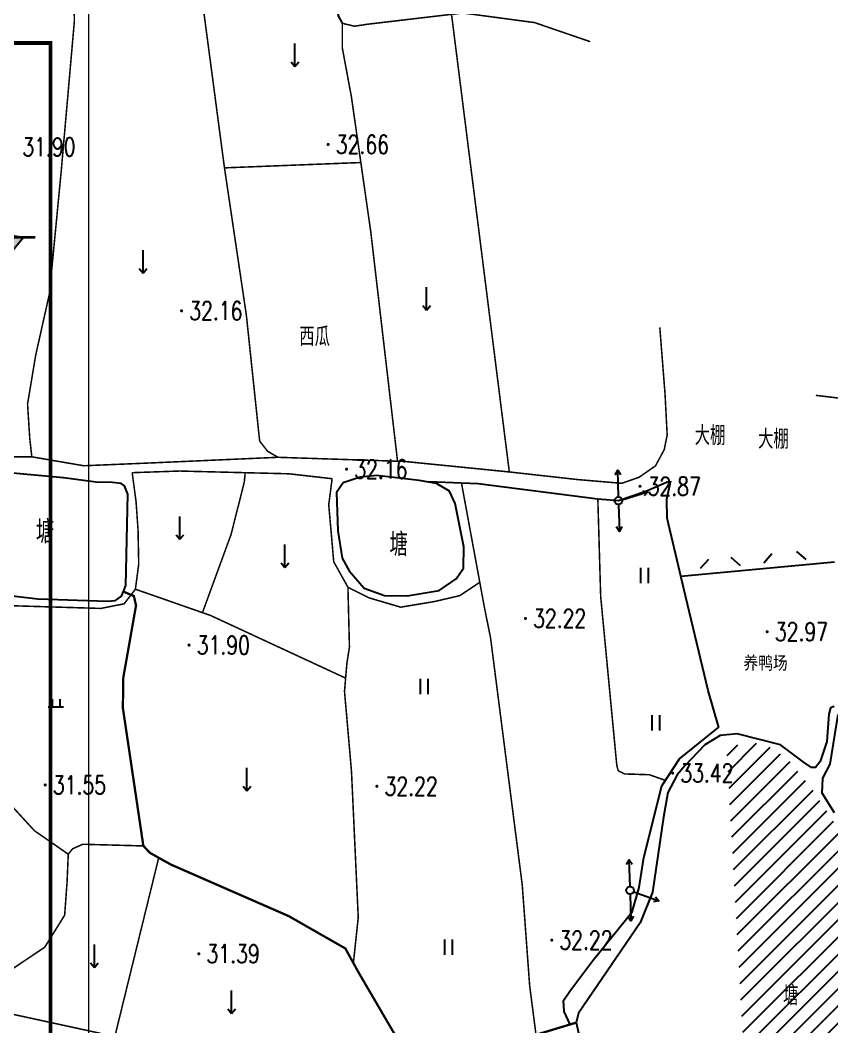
# Model space of a CAD drawing. Header units: millimetres. Extents: x -53295381 to 181933601, y -165 to 204541444.
# Drawn here: x 51599840 to 51705757, y 21114830 to 21246238 of the extents above; entities that cross this region are included whole.
import ezdxf
from ezdxf.enums import TextEntityAlignment as Align

# ---------------------------------------------------------------- set-up
doc = ezdxf.new("R2010")
doc.units = ezdxf.units.MM
doc.header["$LTSCALE"] = 1000
for name, color, linetype in [('1图框', 7, 'Continuous'), ('2TEXT', 7, 'Continuous'), ('地形', 253, 'Continuous')]:
    doc.layers.add(name, color=color, linetype=linetype)
doc.layers.add('PUB_TITLE', color=7, linetype='Continuous', lineweight=20)
doc.styles.add('HZ', font='rs.shx', dxfattribs={"width": 0.8, "bigfont": 'hztxt.shx'})
doc.styles.add('Style-方正细等线简体', font='txt.shx', dxfattribs={"bigfont": 'hztxt.shx'})
doc.styles.add('STYLE1', font='simhei.ttf', dxfattribs={"height": 4})
doc.linetypes.add('10421', pattern='A,2,[150,AAA.SHX,S=1,R=0,X=0,Y=1],1e-11', length=2)
doc.linetypes.add('1161', pattern='A,0,[149,AAA.SHX,S=0.15,R=0,X=0,Y=0],-1.6', length=1.6)

# ---------------------------------------------------------------- blocks, each defined once
blk = doc.blocks.new('gc170')
at = {"linetype": 'Continuous'}
blk.add_circle((0, 0), 0.5, dxfattribs=at)
blk = doc.blocks.new('gc200')
at = {"const_width": 0.2}
blk.add_lwpolyline([(-0.1, 0, 1), (0.1, 0, 1)], format="xyb", close=True, dxfattribs=at)
blk = doc.blocks.new('gc013b')
at = {"linetype": 'Continuous'}
blk.add_line((0.5, 0), (4, 0), dxfattribs=at)
at = {"linetype": 'Continuous', "flags": 128}
blk.add_lwpolyline([(3.39, 0.35), (4, 0), (3.39, -0.35)], dxfattribs=at)
blk = doc.blocks.new('gc120')
for p, q in [((0, 0), (0, 3)), ((-0.5, 0.6), (0, 0)), ((0, 0), (0.5, 0.6))]:
    blk.add_line(p, q)
blk = doc.blocks.new('gc119')
for p, q in [((-1, 0), (1, 0)), ((-0.5, 1), (-0.5, 0)), ((0.5, 1), (0.5, 0))]:
    blk.add_line(p, q)
blk = doc.blocks.new('gc121')
for p, q in [((-0.5, -1), (-0.5, 1)), ((0.5, -1), (0.5, 1))]:
    blk.add_line(p, q)
blk = doc.blocks.new('A$C66E20FD4')
at = {"layer": '2TEXT'}
for points in [[(8.56, 37.46), (8.56, 35.45), (8.56, 30.77), (10.55, 30.77)], [(8.56, 37.46), (8.56, 35.45), (8.56, 30.77), (10.55, 30.77)], [(6.2, 21.7), (-0.62, 24.68), (8.92, 15.14)], [(6.2, 21.7), (-0.62, 24.68), (8.92, 15.14)], [(10.82, 19.73), (8.92, 21.53), (8.92, 15.14)], [(10.82, 19.73), (8.92, 21.53), (8.92, 15.14)], [(-1.58, 19.49), (-6, 15.14), (8.92, 15.14)], [(-1.58, 19.49), (-6, 15.14), (8.92, 15.14)], [(16.79, 18.4), (13.44, 19.66), (8.92, 15.14)], [(16.79, 18.4), (13.44, 19.66), (8.92, 15.14)], [(8.92, 15.14), (3.67, 12.96), (4.9, 11.12)], [(8.92, 15.14), (3.67, 12.96), (4.9, 11.12)], [(8.92, 15.14), (7.29, 11.2), (8.92, 9.46)], [(8.92, 15.14), (7.29, 11.2), (8.92, 9.46)], [(8.92, 15.14), (10.82, 10.54), (19.53, 4.53)], [(34.49, 15.14), (8.92, 15.14), (27.95, 7.26)], [(8.92, 15.14), (10.82, 10.54), (19.53, 4.53)], [(34.49, 15.14), (8.92, 15.14), (27.95, 7.26)]]:
    blk.add_hatch(color=7, dxfattribs=at).paths.add_polyline_path(points)
at = {"layer": '2TEXT', "color": 7}
for p, q in [((8.57, 30.1), (8.57, 34.78)), ((8.57, 30.1), (8.57, 34.78)), ((-1.58, 19.49), (-0.62, 24.68)), ((-1.58, 19.49), (-0.62, 24.68)), ((-0.62, 24.68), (6.2, 21.7)), ((-0.62, 24.68), (6.2, 21.7)), ((6.2, 21.7), (8.92, 21.53)), ((6.2, 21.7), (8.92, 21.53)), ((8.92, 21.53), (10.82, 19.73)), ((8.92, 21.53), (10.82, 19.73)), ((10.82, 19.73), (13.44, 19.66)), ((10.82, 19.73), (13.44, 19.66)), ((13.44, 19.66), (16.79, 18.4)), ((13.44, 19.66), (16.79, 18.4)), ((16.79, 18.4), (34.49, 15.14)), ((16.79, 18.4), (34.49, 15.14)), ((3.67, 12.96), (-6, 15.14)), ((3.67, 12.96), (-6, 15.14)), ((34.49, 15.14), (27.95, 7.26)), ((34.49, 15.14), (27.95, 7.26)), ((7.29, 11.2), (4.9, 11.12)), ((7.29, 11.2), (4.9, 11.12)), ((8.92, 9.46), (7.29, 11.2)), ((8.92, 9.46), (7.29, 11.2)), ((10.82, 10.54), (8.92, 9.46)), ((10.82, 10.54), (8.92, 9.46)), ((19.53, 4.53), (10.82, 10.54)), ((19.53, 4.53), (10.82, 10.54)), ((27.95, 7.26), (19.53, 4.53)), ((27.95, 7.26), (19.53, 4.53))]:
    blk.add_line(p, q, dxfattribs=at)
at = {"layer": '2TEXT', "color": 7, "const_width": 0.71}
for points in [[(8.92, 34.8), (8.92, -17.25)], [(8.92, 34.8), (8.92, -17.25)], [(-27.99, 15.14), (37.58, 15.14)], [(-27.99, 15.14), (37.58, 15.14)]]:
    blk.add_lwpolyline(points, dxfattribs=at)
at = {"layer": '2TEXT', "color": 7, "style": 'STYLE1'}
blk.add_text('N', height=6.8, dxfattribs=at).set_placement((12.59, 31.95))
blk.add_text('N', height=6.8, dxfattribs=at).set_placement((12.59, 31.95))

msp = doc.modelspace()

# ---------------------------------------------------------------- hatches: boundary and pattern name
at = {"layer": '地形'}
h = msp.add_hatch(dxfattribs=at)
h.set_pattern_fill('ANSI31', color=256, scale=500, style=0)
h.paths.add_polyline_path([(51693907.694, 21151785.658), (51694329.044, 21151928.226), (51695679.044, 21151918.226), (51697809.044, 21151318.226), (51698361.585, 21150935.888), (51700049.044, 21149768.226), (51703239.044, 21145828.226), (51707079.044, 21139998.226), (51709029.044, 21137698.226), (51710979.044, 21135398.226), (51713829.044, 21129798.226), (51715752.214, 21124669.773), (51717329.044, 21119128.226), (51718309.044, 21115178.226), (51718679.044, 21109388.226), (51718204.044, 21105728.226), (51717819.044, 21102448.226), (51717859.044, 21100698.226), (51718579.044, 21096288.226), (51718469.044, 21094668.226), (51718049.044, 21093438.226), (51714709.044, 21086538.226), (51713939.044, 21085928.226), (51712549.044, 21086048.226), (51711739.044, 21086308.226), (51710079.044, 21086878.226), (51708599.044, 21087893.226), (51707799.951, 21089005.262), (51706539.044, 21091208.226), (51704647.537, 21094200.892), (51702250.792, 21097130.997), (51701140.586, 21098224.588), (51699399.059, 21099485.302), (51697042.556, 21101191.205), (51696762.361, 21101353.196), (51694799.202, 21102461.958), (51692051.957, 21150996.622), (51692569.26, 21151264.367), (51693250.927, 21151563.433)])

# ---------------------------------------------------------------- linework, layer by layer
at = {"layer": 'PUB_TITLE'}
msp.add_lwpolyline([(51398808.075, 21255762.926), (51398808.075, 20958762.926), (51608808.075, 20958762.926), (51608808.075, 21255762.926)], close=True, dxfattribs=at)
at = {"layer": 'PUB_TITLE', "const_width": 500}
msp.add_lwpolyline([(51403808.075, 21243262.926), (51403808.075, 20963762.926), (51603808.075, 20963762.926), (51603808.075, 21243262.926)], close=True, dxfattribs=at)
at = {"layer": '地形', "linetype": 'Continuous'}
for p, q in [((51696890.8, 21175399.514), (51697929.315, 21176616.677)), ((51702420.8, 21175837.514), (51701203.621, 21176876.01)), ((51688630.8, 21174685.514), (51689687.275, 21175887.121)), ((51693827.8, 21175019.514), (51692626.104, 21176075.888))]:
    msp.add_line(p, q, dxfattribs=at)
at = {"layer": '地形', "linetype": 'Continuous', "flags": 128}
for points, const_width, elevation in [([(51575235.8, 21327788.514), (51578753.8, 21312096.514), (51583989.8, 21292623.514), (51587362.8, 21273988.514), (51592749.8, 21254462.514), (51594241.8, 21252560.514), (51595458.8, 21252593.514), (51603647.8, 21254607.514), (51605354.8, 21253516.514), (51606793.8, 21251413.514), (51606917.8, 21246131.514), (51605210.8, 21226656.514), (51603653.8, 21210479.514), (51601863.8, 21202482.514), (51600806.8, 21196150.514), (51601094.8, 21191627.514), (51601363.8, 21189236.514)], 200, 32029), ([(51602639.8, 21323958.514), (51608482.8, 21321058.514), (51611025.8, 21318228.514), (51613689.8, 21313314.514), (51619857.8, 21291796.514), (51624722.8, 21274612.514), (51624918.8, 21270750.514), (51624410.8, 21263800.514), (51623263.8, 21261633.514), (51622763.8, 21258696.514), (51622670.8, 21255853.514), (51626500.8, 21226955.514), (51629358.8, 21207718.514), (51631091.8, 21191292.514), (51632135.8, 21189956.514), (51633492.8, 21189175.514)], 200, 32891), ([(51641881.8, 21245824.514), (51643447.8, 21245446.514), (51645326.8, 21245723.514), (51657612.8, 21247170.514), (51666969.8, 21245916.514), (51674230.8, 21243424.514)], 200, 33297), ([(51656129.8, 21246995.514), (51663669.8, 21187262.514)], 200, 33043), ([(51641881.8, 21245824.514), (51641884.8, 21242574.514), (51643058.8, 21236260.514), (51645585.8, 21218654.514), (51649085.8, 21188661.514)], 200, 33196), ([(51626500.8, 21226955.514), (51644294.8, 21227650.514)], 200, 32841), ([(51591941.8, 21186124.514), (51593898.8, 21188228.514), (51598524.8, 21189227.514), (51601363.8, 21189236.514), (51608136.8, 21188071.514), (51616250.8, 21188410.514), (51633492.8, 21189175.514), (51650056.8, 21188629.514), (51663669.8, 21187262.514), (51672574.8, 21186270.514), (51678344.8, 21185779.514), (51680585.8, 21186559.514), (51682736.8, 21188051.514), (51683882.8, 21190168.514), (51684265.8, 21192091.514), (51683989.8, 21197427.514), (51683307.8, 21206121.514)], 200, 31674), ([(51703665.8, 21197261.514), (51713882.8, 21196036.514), (51721790.8, 21196123.514), (51728832.8, 21196876.514)], 200, 33888), ([(51614458.8, 21187167.514), (51614966.357, 21183378.175), (51615226.166, 21179657.582), (51615312.768, 21175244.788), (51614879.754, 21171956.827), (51613407.467, 21170053.267), (51610376.304, 21169447.587), (51598944.472, 21169793.694), (51593488.365, 21170312.84), (51590033.509, 21171635.304)], 200, 32232), ([(51614458.8, 21187167.514), (51614458.8, 21187167.514), (51620644.8, 21187382.514), (51634930.8, 21187021.514), (51640546.8, 21186381.514), (51640546.8, 21186381.514)], 200, 32232), ([(51623630.8, 21168904.514), (51627363.8, 21179108.514), (51629086.8, 21185938.514), (51629205.8, 21187155.514)], 200, 32232), ([(51640546.8, 21186381.514), (51640105.141, 21182973.937), (51640476.574, 21178799.096), (51640755.151, 21175552.002), (51642612.34, 21172212.135), (51645398.128, 21170820.519), (51649483.937, 21169614.455), (51653941.178, 21170356.649), (51657200.256, 21171117.33), (51659815.646, 21172855.641)], 200, 32232), ([(51657433.076, 21185782.845), (51660417.8, 21169588.514), (51661220.8, 21165615.514), (51665355.8, 21133361.514), (51666325.8, 21120195.514), (51667153.8, 21113797.514)], 200, 32638), ([(51684041.8, 21146998.514), (51681937.8, 21147744.514), (51678695.8, 21147841.514), (51677890.8, 21148259.514), (51677697.8, 21148923.514), (51675591.8, 21170992.514), (51675221.8, 21183692.514)], 200, 32638), ([(51613316.8, 21171645.514), (51614676.8, 21171066.514), (51614962.8, 21169843.514), (51614685.8, 21168273.514), (51613302.8, 21160423.514), (51613244.8, 21156463.514), (51615916.8, 21138448.514), (51616815.8, 21137520.514), (51619529.8, 21136008.514), (51634887.8, 21129285.514), (51642274.8, 21125064.514), (51644051.8, 21121840.514), (51649587.8, 21112365.514), (51651240.8, 21111071.514), (51655695.8, 21110753.514), (51662001.8, 21112234.514), (51672386.8, 21115384.514)], 300, 32029), ([(51614879.754, 21171956.827), (51624673.8, 21168534.514), (51642309.8, 21160351.514)], 200, 32232), ([(51643322.8, 21123163.514), (51643956.8, 21129102.514), (51643073.8, 21148209.514), (51642163.8, 21158632.514), (51642469.8, 21162232.514), (51642806.8, 21164411.514), (51642612.34, 21172212.135)], 200, 32688), ([(51606119.8, 21137372.514), (51601705.8, 21140432.514), (51595720.8, 21146968.514), (51591171.8, 21154651.514), (51588701.8, 21158953.514), (51582779.8, 21169901.514)], 200, 31775), ([(51583080.8, 21118157.514), (51591822.8, 21119858.514), (51598905.8, 21122446.514), (51603051.8, 21125229.514), (51605647.8, 21129406.514), (51605965.8, 21133768.514), (51606119.8, 21137372.514), (51606687.8, 21138074.514), (51608014.8, 21138665.514), (51615916.8, 21138448.514)], 200, 31471), ([(51612146.8, 21113371.514), (51617919.8, 21136906.514)], 200, 31623), ([(51587331.8, 21118984.514), (51610233.8, 21114004.514), (51638464.8, 21104667.514)], 200, 31775)]:
    msp.add_lwpolyline(points, dxfattribs=dict(at, const_width=const_width, elevation=elevation))
at = {"layer": '地形', "linetype": '10421', "flags": 128}
for points, elevation in [([(51641881.8, 21245824.514), (51641389.8, 21246797.514), (51639879.8, 21257736.514), (51640336.8, 21264686.514), (51642378.8, 21272527.514), (51643398.8, 21279825.514), (51643717.8, 21287691.514)], 33297), ([(51684485.8, 21186023.514), (51681470.8, 21184718.514), (51677905.8, 21183501.514), (51675221.8, 21183692.514), (51659591.8, 21185697.514), (51653140.8, 21185952.514)], 33043), ([(51690998.8, 21153909.514), (51689600.8, 21158753.514), (51686640.8, 21171085.514), (51684256.8, 21181224.514), (51684243.8, 21183714.514), (51684734.8, 21186092.514)], 33094), ([(51671601.8, 21115146.514), (51670837.8, 21116829.514), (51670756.8, 21118252.514), (51671586.8, 21119508.514), (51674584.8, 21123477.514), (51679696.8, 21129851.514), (51680604.8, 21133037.514), (51681219.8, 21136938.514), (51683588.8, 21146299.514), (51685870.8, 21149819.514), (51691017.8, 21153962.514)], 32891)]:
    msp.add_lwpolyline(points, dxfattribs=dict(at, elevation=elevation))
at = {"layer": '地形', "linetype": 'Continuous', "flags": 128}
for points, elevation in [([(51593625.8, 21183509.514), (51592359.8, 21176723.514), (51591694.8, 21172874.514), (51591889.8, 21172363.514), (51592439.8, 21171847.514), (51602153.8, 21170690.514), (51611220.8, 21170406.514), (51612285.8, 21170492.514), (51613054.8, 21171039.514), (51613316.8, 21171645.514), (51613632.8, 21172453.514), (51613910.8, 21184382.514), (51613470.8, 21185455.514), (51613018.8, 21185766.514), (51611905.8, 21185883.514), (51609777.8, 21185915.514), (51605478.8, 21186485.514), (51598392.8, 21187147.514), (51596920.8, 21186966.514), (51595085.8, 21186230.514), (51593745.8, 21184726.514), (51593625.8, 21183509.514)], 31674), ([(51641307.8, 21179565.514), (51641862.8, 21176003.514), (51642750.8, 21174365.514), (51644744.8, 21172101.514), (51647365.8, 21171149.514), (51650354.8, 21171105.514), (51654521.8, 21171806.514), (51656722.8, 21173298.514), (51657706.8, 21174706.514), (51657747.8, 21177498.514), (51656614.8, 21183151.514), (51655877.8, 21184736.514), (51654170.8, 21185776.514), (51651895.8, 21186165.514), (51646380.8, 21186803.514), (51644198.8, 21186582.514), (51642008.8, 21185851.514), (51641128.8, 21184594.514), (51641307.8, 21179565.514)], 32587), ([(51706040.8, 21156634.514), (51705581.8, 21156489.514), (51705366.8, 21155630.514), (51705111.8, 21152078.514), (51704210.8, 21149451.514), (51703641.8, 21148697.514), (51703084.8, 21148706.514), (51702031.8, 21149431.514), (51699073.8, 21151658.514), (51693418.8, 21153061.514), (51691185.8, 21152840.514), (51689191.8, 21151650.514), (51686566.8, 21148895.514), (51685586.8, 21147742.514)], 33348), ([(51706088.8, 21142771.514), (51704504.8, 21145334.514), (51704584.8, 21147312.514), (51705523.8, 21149127.514), (51706582.8, 21155611.514)], 33348), ([(51685586.8, 21147742.514), (51684335.8, 21145424.514), (51683780.8, 21142182.514), (51682369.8, 21132402.514), (51680739.8, 21128415.514), (51672708.8, 21116598.514), (51672386.8, 21115384.514), (51672766.8, 21113652.514), (51676904.8, 21109021.514), (51678011.8, 21108498.514), (51679585.8, 21108677.514), (51681460.8, 21108650.514), (51683531.8, 21108215.514), (51693449.8, 21103754.514), (51702373.8, 21097175.514), (51705258.8, 21093527.514), (51708470.8, 21087996.514)], 33348)]:
    msp.add_lwpolyline(points, dxfattribs=dict(at, elevation=elevation))
at = {"layer": '地形', "linetype": '1161', "elevation": 33500, "flags": 128}
msp.add_lwpolyline([(51686035.8, 21173662.514), (51706079.8, 21175525.514)], dxfattribs=at)

# ---------------------------------------------------------------- block references
at = {"layer": '1图框', "xscale": 500, "yscale": 500, "zscale": 500}
msp.add_blockref('A$C66E20FD4', (51583019.535, 21210309.811), dxfattribs=at)
at = {"layer": '地形', "linetype": 'Continuous', "xscale": 1000, "yscale": 1000}
for name, p, zscale in [('gc120', (51635685.834, 21240205.131), 1000), ('gc200', (51640026.533, 21230008.022, 32657), 202101000), ('gc120', (51615884.438, 21213220.316), 1000), ('gc120', (51652874.322, 21208398.4), 1000), ('gc200', (51620903.487, 21208299.037, 32157), 202101000), ('gc200', (51642440.352, 21187623.256, 32157), 202101000), ('gc200', (51680720.625, 21185389.858, 32867), 202101000), ('gc170', (51677905.44, 21183501.186, 29462), 171300000), ('gc170', (51677905.44, 21183501.186), 1000), ('gc170', (51677905.44, 21183501.186), 1000), ('gc120', (51620692.039, 21178468.625), 1000), ('gc120', (51634381.227, 21174789.121), 1000), ('gc121', (51681314.014, 21173737.21), 1000), ('gc200', (51665768.477, 21168139.858, 32217), 202101000), ('gc200', (51697316.084, 21166410.366, 32967), 202101000), ('gc200', (51621879.683, 21164665.248, 31897), 202101000), ('gc121', (51652600.395, 21159267.418), 1000), ('gc119', (51604498.391, 21156610.948), 1000), ('gc121', (51682817.455, 21154510.698), 1000), ('gc120', (51629421.856, 21145650.937), 1000), ('gc200', (51684981.367, 21147954.311, 33417), 202101000), ('gc200', (51603111.738, 21146404.506, 31547), 202101000), ('gc200', (51646389.082, 21146230.678, 32217), 202101000), ('gc170', (51679433.638, 21132648.647, 29462), 171300000), ('gc170', (51679433.638, 21132648.647), 1000), ('gc170', (51679433.638, 21132648.647), 1000), ('gc120', (51609529.587, 21122588.587), 1000), ('gc121', (51655759.293, 21125250.355), 1000), ('gc200', (51669201.582, 21126145.717, 32217), 202101000), ('gc200', (51623158.858, 21124378.139, 31387), 202101000), ('gc120', (51627435.757, 21116583.631), 1000)]:
    msp.add_blockref(name, p, dxfattribs=dict(at, zscale=zscale))
at = {"layer": '地形', "linetype": 'Continuous'}
for p, xscale, yscale, zscale, rotation in [((51677905.44, 21183501.186), 1000, 1000, 1000, 91.15884827223994), ((51677905.44, 21183501.186), 1000, 1000, 1000, 16.67043184763599), ((51677905.44, 21183501.186), 1000, 1000, 1000, 271.7213093670208), ((51679433.638, 21132648.647), 1000, 1000, 1000, 91.7213093670208), ((51679433.638, 21132648.647), 999.9999999999999, 999.9999999999999, 999.9999999999999, 271.3280993811117), ((51679433.638, 21132648.647), 1000, 1000, 1000, 339.8599894988702)]:
    msp.add_blockref('gc013b', p, dxfattribs=dict(at, xscale=xscale, yscale=yscale, zscale=zscale, rotation=rotation))

# ---------------------------------------------------------------- texts
at = {"layer": '地形', "style": 'HZ', "width": 0.75}
for s, p in [('31.90', (51600123.8, 21228489.514, 36543)), ('32.66', (51641026.8, 21228808.514, 36543)), ('32.16', (51621903.8, 21207099.514, 36543)), ('32.16', (51643440.8, 21186423.514, 36543)), ('32.87', (51681720.8, 21184189.514, 31189)), ('32.22', (51666768.8, 21166939.514, 31189)), ('32.97', (51698315.8, 21165210.514, 31189)), ('31.90', (51622879.8, 21163465.514, 31189)), ('33.42', (51685981.8, 21146754.514, 31189)), ('31.55', (51604111.8, 21145204.514, 31189)), ('32.22', (51647388.8, 21145030.514, 31189)), ('32.22', (51670201.8, 21124945.514, 31189)), ('31.39', (51624158.8, 21123178.514, 31189))]:
    msp.add_text(s, height=2400, dxfattribs=at).set_placement(p)
at = {"layer": '地形', "linetype": 'Continuous', "style": 'Style-方正细等线简体', "width": 0.8}
for s, height, p in [('西瓜', 2500, (51638260.761, 21205032.912)), ('大棚', 2500, (51689857.254, 21192152.614)), ('大棚', 2500, (51698132.301, 21191671.445)), ('塘', 3000, (51603099.879, 21179614.09)), ('塘', 3000, (51649230.242, 21177962.188)), ('塘', 2500, (51700387.751, 21119048.173))]:
    msp.add_text(s, height=height, dxfattribs=at).set_placement(p, align=Align.MIDDLE)
at = {"layer": '地形', "linetype": 'Continuous', "lineweight": 0, "style": 'Style-方正细等线简体'}
msp.add_text('养鸭场', height=1924.9969, dxfattribs=at).set_placement((51697107.067, 21162267.122), align=Align.MIDDLE_CENTER)

doc.saveas('drawing.dxf')
